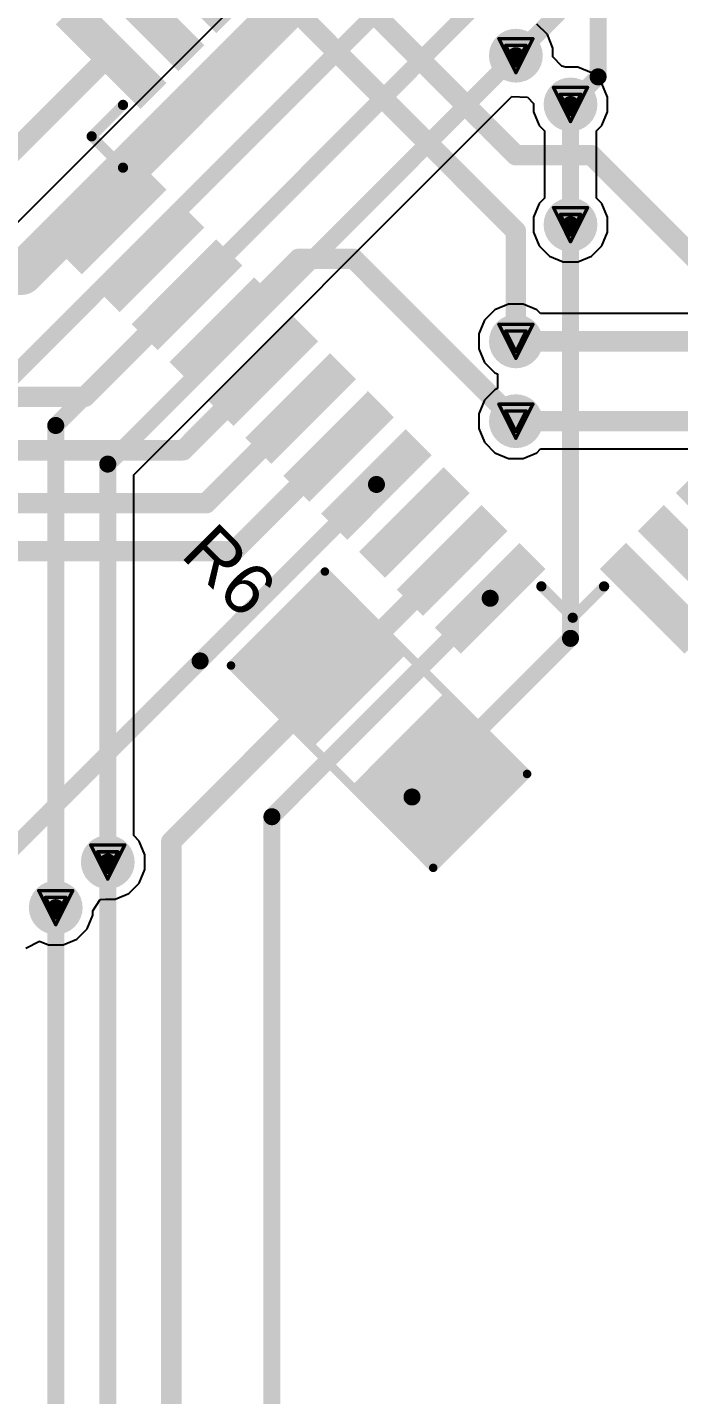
# Model space of a CAD drawing. Header units: inches. Extents: x 29 to 267, y 155 to 337.
# Drawn here: x 54.19 to 63.91, y 235.91 to 256.29 of the extents above; entities that cross this region are included whole.
import ezdxf

# ---------------------------------------------------------------- set-up
doc = ezdxf.new("R2010")
doc.units = ezdxf.units.IN
for name, color, linetype in [('Board Outline', 216, 'Continuous'), ('Bottom Layer', 5, 'Continuous'), ('Bottom Solder', 6, 'Continuous'), ('Drill Drawing', 1, 'Continuous'), ('Top Layer', 1, 'Continuous'), ('Top Overlay', 2, 'Continuous'), ('Top Paste', 8, 'Continuous'), ('Top Solder', 216, 'Continuous'), ('Via Holes', 16, 'Continuous')]:
    doc.layers.add(name, color=color, linetype=linetype)
doc.styles.add('Arial', font='', dxfattribs={"height": 0.2})
doc.styles.get('Arial').set_extended_font_data('Arial')

# ---------------------------------------------------------------- blocks, each defined once
blk = doc.blocks.new('44_TQFP__10_10__10')
at = {"layer": 'Top Layer'}
for points in [[(-3.775989399999999, 6.5839975), (-3.775989399999999, 4.9000029), (-4.2239946, 4.9000029), (-4.2239946, 6.5839975)], [(-2.975991, 6.5839975), (-2.975991, 4.9000029), (-3.4239962, 4.9000029), (-3.4239962, 6.5839975)], [(-2.1759926, 6.5839975), (-2.1759926, 4.9000029), (-2.6239978, 4.9000029), (-2.6239978, 6.5839975)], [(-1.3759942, 6.5839975), (-1.3759942, 4.9000029), (-1.8239994, 4.9000029), (-1.8239994, 6.5839975)], [(-0.5759958, 6.5839975), (-0.5759958, 4.9000029), (-1.024001, 4.9000029), (-1.024001, 6.5839975)], [(0.2240026, 6.5839975), (0.2240026000000001, 4.9000029), (-0.2240026, 4.9000029), (-0.2240026000000001, 6.5839975)], [(1.024001, 6.5839975), (1.024001, 4.9000029), (0.5759958, 4.9000029), (0.5759958, 6.5839975)], [(1.8239994, 6.5839975), (1.8239994, 4.9000029), (1.3759942, 4.9000029), (1.3759942, 6.5839975)], [(2.6239978, 6.5839975), (2.6239978, 4.9000029), (2.1759926, 4.9000029), (2.1759926, 6.5839975)], [(3.4239962, 6.5839975), (3.4239962, 4.9000029), (2.975991, 4.9000029), (2.975991, 6.5839975)], [(4.2239946, 6.5839975), (4.2239946, 4.9000029), (3.775989399999999, 4.9000029), (3.775989399999999, 6.5839975)], [(-4.9000029, 4.2239946), (-4.9000029, 3.775989399999999), (-6.5839975, 3.775989399999999), (-6.5839975, 4.2239946)], [(6.5839975, 4.2239946), (6.5839975, 3.775989399999999), (4.9000029, 3.775989399999999), (4.9000029, 4.2239946)], [(-4.9000029, 3.4239962), (-4.9000029, 2.975991), (-6.5839975, 2.975991), (-6.5839975, 3.4239962)], [(6.5839975, 3.4239962), (6.5839975, 2.975991), (4.9000029, 2.975991), (4.9000029, 3.4239962)], [(-4.9000029, 2.6239978), (-4.9000029, 2.1759926), (-6.5839975, 2.1759926), (-6.5839975, 2.6239978)], [(6.5839975, 2.6239978), (6.5839975, 2.1759926), (4.9000029, 2.1759926), (4.9000029, 2.6239978)], [(-4.9000029, 1.8239994), (-4.9000029, 1.3759942), (-6.5839975, 1.3759942), (-6.5839975, 1.8239994)], [(6.5839975, 1.8239994), (6.5839975, 1.3759942), (4.9000029, 1.3759942), (4.9000029, 1.8239994)], [(-4.9000029, 1.024001), (-4.9000029, 0.5759958), (-6.5839975, 0.5759958), (-6.5839975, 1.024001)], [(6.5839975, 1.024001), (6.5839975, 0.5759958), (4.9000029, 0.5759958), (4.9000029, 1.024001)], [(-4.9000029, 0.2240026000000001), (-4.9000029, -0.2240026), (-6.5839975, -0.2240026000000001), (-6.5839975, 0.2240026)], [(6.5839975, 0.2240026000000001), (6.5839975, -0.2240026), (4.9000029, -0.2240026000000001), (4.9000029, 0.2240026)], [(-4.9000029, -0.5759958), (-4.9000029, -1.024001), (-6.5839975, -1.024001), (-6.5839975, -0.5759958)], [(6.5839975, -0.5759958), (6.5839975, -1.024001), (4.9000029, -1.024001), (4.9000029, -0.5759958)], [(-4.9000029, -1.3759942), (-4.9000029, -1.8239994), (-6.5839975, -1.8239994), (-6.5839975, -1.3759942)], [(6.5839975, -1.3759942), (6.5839975, -1.8239994), (4.9000029, -1.8239994), (4.9000029, -1.3759942)], [(-4.9000029, -2.1759926), (-4.9000029, -2.6239978), (-6.5839975, -2.6239978), (-6.5839975, -2.1759926)], [(6.5839975, -2.1759926), (6.5839975, -2.6239978), (4.9000029, -2.6239978), (4.9000029, -2.1759926)], [(-4.9000029, -2.975991), (-4.9000029, -3.4239962), (-6.5839975, -3.4239962), (-6.5839975, -2.975991)], [(6.5839975, -2.975991), (6.5839975, -3.4239962), (4.9000029, -3.4239962), (4.9000029, -2.975991)], [(-4.9000029, -3.775989399999999), (-4.9000029, -4.2239946), (-6.5839975, -4.2239946), (-6.5839975, -3.775989399999999)], [(6.5839975, -3.775989399999999), (6.5839975, -4.2239946), (4.9000029, -4.2239946), (4.9000029, -3.775989399999999)], [(-3.775989399999999, -4.9000029), (-3.775989399999999, -6.5839975), (-4.2239946, -6.5839975), (-4.2239946, -4.9000029)], [(-2.975991, -4.9000029), (-2.975991, -6.5839975), (-3.4239962, -6.5839975), (-3.4239962, -4.9000029)], [(-2.1759926, -4.9000029), (-2.1759926, -6.5839975), (-2.6239978, -6.5839975), (-2.6239978, -4.9000029)], [(-1.3759942, -4.9000029), (-1.3759942, -6.5839975), (-1.8239994, -6.5839975), (-1.8239994, -4.9000029)], [(-0.5759958, -4.9000029), (-0.5759958, -6.5839975), (-1.024001, -6.5839975), (-1.024001, -4.9000029)], [(0.2240026, -4.9000029), (0.2240026000000001, -6.5839975), (-0.2240026, -6.5839975), (-0.2240026000000001, -4.9000029)], [(1.024001, -4.9000029), (1.024001, -6.5839975), (0.5759958, -6.5839975), (0.5759958, -4.9000029)], [(1.8239994, -4.9000029), (1.8239994, -6.5839975), (1.3759942, -6.5839975), (1.3759942, -4.9000029)], [(2.6239978, -4.9000029), (2.6239978, -6.5839975), (2.1759926, -6.5839975), (2.1759926, -4.9000029)], [(3.4239962, -4.9000029), (3.4239962, -6.5839975), (2.975991, -6.5839975), (2.975991, -4.9000029)], [(4.2239946, -4.9000029), (4.2239946, -6.5839975), (3.775989399999999, -6.5839975), (3.775989399999999, -4.9000029)]]:
    blk.add_hatch(color=1, dxfattribs=at).paths.add_polyline_path(points)
at = {"layer": 'Top Paste'}
for points in [[(-3.775989399999999, 6.5839975), (-3.775989399999999, 4.9000029), (-4.2239946, 4.9000029), (-4.2239946, 6.5839975)], [(-2.975991, 6.5839975), (-2.975991, 4.9000029), (-3.4239962, 4.9000029), (-3.4239962, 6.5839975)], [(-2.1759926, 6.5839975), (-2.1759926, 4.9000029), (-2.6239978, 4.9000029), (-2.6239978, 6.5839975)], [(-1.3759942, 6.5839975), (-1.3759942, 4.9000029), (-1.8239994, 4.9000029), (-1.8239994, 6.5839975)], [(-0.5759958, 6.5839975), (-0.5759958, 4.9000029), (-1.024001, 4.9000029), (-1.024001, 6.5839975)], [(0.2240026, 6.5839975), (0.2240026000000001, 4.9000029), (-0.2240026, 4.9000029), (-0.2240026000000001, 6.5839975)], [(1.024001, 6.5839975), (1.024001, 4.9000029), (0.5759958, 4.9000029), (0.5759958, 6.5839975)], [(1.8239994, 6.5839975), (1.8239994, 4.9000029), (1.3759942, 4.9000029), (1.3759942, 6.5839975)], [(2.6239978, 6.5839975), (2.6239978, 4.9000029), (2.1759926, 4.9000029), (2.1759926, 6.5839975)], [(3.4239962, 6.5839975), (3.4239962, 4.9000029), (2.975991, 4.9000029), (2.975991, 6.5839975)], [(4.2239946, 6.5839975), (4.2239946, 4.9000029), (3.775989399999999, 4.9000029), (3.775989399999999, 6.5839975)], [(-4.9000029, 4.2239946), (-4.9000029, 3.775989399999999), (-6.5839975, 3.775989399999999), (-6.5839975, 4.2239946)], [(6.5839975, 4.2239946), (6.5839975, 3.775989399999999), (4.9000029, 3.775989399999999), (4.9000029, 4.2239946)], [(-4.9000029, 3.4239962), (-4.9000029, 2.975991), (-6.5839975, 2.975991), (-6.5839975, 3.4239962)], [(6.5839975, 3.4239962), (6.5839975, 2.975991), (4.9000029, 2.975991), (4.9000029, 3.4239962)], [(-4.9000029, 2.6239978), (-4.9000029, 2.1759926), (-6.5839975, 2.1759926), (-6.5839975, 2.6239978)], [(6.5839975, 2.6239978), (6.5839975, 2.1759926), (4.9000029, 2.1759926), (4.9000029, 2.6239978)], [(-4.9000029, 1.8239994), (-4.9000029, 1.3759942), (-6.5839975, 1.3759942), (-6.5839975, 1.8239994)], [(6.5839975, 1.8239994), (6.5839975, 1.3759942), (4.9000029, 1.3759942), (4.9000029, 1.8239994)], [(-4.9000029, 1.024001), (-4.9000029, 0.5759958), (-6.5839975, 0.5759958), (-6.5839975, 1.024001)], [(6.5839975, 1.024001), (6.5839975, 0.5759958), (4.9000029, 0.5759958), (4.9000029, 1.024001)], [(-4.9000029, 0.2240026000000001), (-4.9000029, -0.2240026), (-6.5839975, -0.2240026000000001), (-6.5839975, 0.2240026)], [(6.5839975, 0.2240026000000001), (6.5839975, -0.2240026), (4.9000029, -0.2240026000000001), (4.9000029, 0.2240026)], [(-4.9000029, -0.5759958), (-4.9000029, -1.024001), (-6.5839975, -1.024001), (-6.5839975, -0.5759958)], [(6.5839975, -0.5759958), (6.5839975, -1.024001), (4.9000029, -1.024001), (4.9000029, -0.5759958)], [(-4.9000029, -1.3759942), (-4.9000029, -1.8239994), (-6.5839975, -1.8239994), (-6.5839975, -1.3759942)], [(6.5839975, -1.3759942), (6.5839975, -1.8239994), (4.9000029, -1.8239994), (4.9000029, -1.3759942)], [(-4.9000029, -2.1759926), (-4.9000029, -2.6239978), (-6.5839975, -2.6239978), (-6.5839975, -2.1759926)], [(6.5839975, -2.1759926), (6.5839975, -2.6239978), (4.9000029, -2.6239978), (4.9000029, -2.1759926)], [(-4.9000029, -2.975991), (-4.9000029, -3.4239962), (-6.5839975, -3.4239962), (-6.5839975, -2.975991)], [(6.5839975, -2.975991), (6.5839975, -3.4239962), (4.9000029, -3.4239962), (4.9000029, -2.975991)], [(-4.9000029, -3.775989399999999), (-4.9000029, -4.2239946), (-6.5839975, -4.2239946), (-6.5839975, -3.775989399999999)], [(6.5839975, -3.775989399999999), (6.5839975, -4.2239946), (4.9000029, -4.2239946), (4.9000029, -3.775989399999999)], [(-3.775989399999999, -4.9000029), (-3.775989399999999, -6.5839975), (-4.2239946, -6.5839975), (-4.2239946, -4.9000029)], [(-2.975991, -4.9000029), (-2.975991, -6.5839975), (-3.4239962, -6.5839975), (-3.4239962, -4.9000029)], [(-2.1759926, -4.9000029), (-2.1759926, -6.5839975), (-2.6239978, -6.5839975), (-2.6239978, -4.9000029)], [(-1.3759942, -4.9000029), (-1.3759942, -6.5839975), (-1.8239994, -6.5839975), (-1.8239994, -4.9000029)], [(-0.5759958, -4.9000029), (-0.5759958, -6.5839975), (-1.024001, -6.5839975), (-1.024001, -4.9000029)], [(0.2240026, -4.9000029), (0.2240026000000001, -6.5839975), (-0.2240026, -6.5839975), (-0.2240026000000001, -4.9000029)], [(1.024001, -4.9000029), (1.024001, -6.5839975), (0.5759958, -6.5839975), (0.5759958, -4.9000029)], [(1.8239994, -4.9000029), (1.8239994, -6.5839975), (1.3759942, -6.5839975), (1.3759942, -4.9000029)], [(2.6239978, -4.9000029), (2.6239978, -6.5839975), (2.1759926, -6.5839975), (2.1759926, -4.9000029)], [(3.4239962, -4.9000029), (3.4239962, -6.5839975), (2.975991, -6.5839975), (2.975991, -4.9000029)], [(4.2239946, -4.9000029), (4.2239946, -6.5839975), (3.775989399999999, -6.5839975), (3.775989399999999, -4.9000029)]]:
    blk.add_hatch(color=8, dxfattribs=at).paths.add_polyline_path(points)
at = {"layer": 'Top Solder'}
for points in [[(-3.7251894, 6.6347975), (-3.7251894, 4.8492029), (-4.2747946, 4.8492029), (-4.2747946, 6.6347975)], [(-2.925191, 6.6347975), (-2.925191, 4.8492029), (-3.4747962, 4.8492029), (-3.4747962, 6.6347975)], [(-2.1251926, 6.6347975), (-2.1251926, 4.8492029), (-2.6747978, 4.8492029), (-2.6747978, 6.6347975)], [(-1.3251942, 6.6347975), (-1.3251942, 4.8492029), (-1.8747994, 4.8492029), (-1.8747994, 6.6347975)], [(-0.5251958, 6.6347975), (-0.5251958, 4.8492029), (-1.074801, 4.8492029), (-1.074801, 6.6347975)], [(0.2748026, 6.6347975), (0.2748026000000001, 4.8492029), (-0.2748026, 4.8492029), (-0.2748026000000001, 6.6347975)], [(1.074801, 6.6347975), (1.074801, 4.8492029), (0.5251958, 4.8492029), (0.5251958, 6.6347975)], [(1.8747994, 6.6347975), (1.8747994, 4.8492029), (1.3251942, 4.8492029), (1.3251942, 6.6347975)], [(2.6747978, 6.6347975), (2.6747978, 4.8492029), (2.1251926, 4.8492029), (2.1251926, 6.6347975)], [(3.4747962, 6.6347975), (3.4747962, 4.8492029), (2.925191, 4.8492029), (2.925191, 6.6347975)], [(4.2747946, 6.6347975), (4.2747946, 4.8492029), (3.7251894, 4.8492029), (3.7251894, 6.6347975)], [(-4.8492029, 4.2747946), (-4.8492029, 3.7251894), (-6.6347975, 3.7251894), (-6.6347975, 4.2747946)], [(6.6347975, 4.2747946), (6.6347975, 3.7251894), (4.8492029, 3.7251894), (4.8492029, 4.2747946)], [(-4.8492029, 3.4747962), (-4.8492029, 2.925191), (-6.6347975, 2.925191), (-6.6347975, 3.4747962)], [(6.6347975, 3.4747962), (6.6347975, 2.925191), (4.8492029, 2.925191), (4.8492029, 3.4747962)], [(-4.8492029, 2.6747978), (-4.8492029, 2.1251926), (-6.6347975, 2.1251926), (-6.6347975, 2.6747978)], [(6.6347975, 2.6747978), (6.6347975, 2.1251926), (4.8492029, 2.1251926), (4.8492029, 2.6747978)], [(-4.8492029, 1.8747994), (-4.8492029, 1.3251942), (-6.6347975, 1.3251942), (-6.6347975, 1.8747994)], [(6.6347975, 1.8747994), (6.6347975, 1.3251942), (4.8492029, 1.3251942), (4.8492029, 1.8747994)], [(-4.8492029, 1.074801), (-4.8492029, 0.5251958), (-6.6347975, 0.5251958), (-6.6347975, 1.074801)], [(6.6347975, 1.074801), (6.6347975, 0.5251958), (4.8492029, 0.5251958), (4.8492029, 1.074801)], [(-4.8492029, 0.2748026000000001), (-4.8492029, -0.2748026), (-6.6347975, -0.2748026000000001), (-6.6347975, 0.2748026)], [(6.6347975, 0.2748026000000001), (6.6347975, -0.2748026), (4.8492029, -0.2748026000000001), (4.8492029, 0.2748026)], [(-4.8492029, -0.5251958), (-4.8492029, -1.074801), (-6.6347975, -1.074801), (-6.6347975, -0.5251958)], [(6.6347975, -0.5251958), (6.6347975, -1.074801), (4.8492029, -1.074801), (4.8492029, -0.5251958)], [(-4.8492029, -1.3251942), (-4.8492029, -1.8747994), (-6.6347975, -1.8747994), (-6.6347975, -1.3251942)], [(6.6347975, -1.3251942), (6.6347975, -1.8747994), (4.8492029, -1.8747994), (4.8492029, -1.3251942)], [(-4.8492029, -2.1251926), (-4.8492029, -2.6747978), (-6.6347975, -2.6747978), (-6.6347975, -2.1251926)], [(6.6347975, -2.1251926), (6.6347975, -2.6747978), (4.8492029, -2.6747978), (4.8492029, -2.1251926)], [(-4.8492029, -2.925191), (-4.8492029, -3.4747962), (-6.6347975, -3.4747962), (-6.6347975, -2.925191)], [(6.6347975, -2.925191), (6.6347975, -3.4747962), (4.8492029, -3.4747962), (4.8492029, -2.925191)], [(-4.8492029, -3.7251894), (-4.8492029, -4.2747946), (-6.6347975, -4.2747946), (-6.6347975, -3.7251894)], [(6.6347975, -3.7251894), (6.6347975, -4.2747946), (4.8492029, -4.2747946), (4.8492029, -3.7251894)], [(-3.7251894, -4.8492029), (-3.7251894, -6.6347975), (-4.2747946, -6.6347975), (-4.2747946, -4.8492029)], [(-2.925191, -4.8492029), (-2.925191, -6.6347975), (-3.4747962, -6.6347975), (-3.4747962, -4.8492029)], [(-2.1251926, -4.8492029), (-2.1251926, -6.6347975), (-2.6747978, -6.6347975), (-2.6747978, -4.8492029)], [(-1.3251942, -4.8492029), (-1.3251942, -6.6347975), (-1.8747994, -6.6347975), (-1.8747994, -4.8492029)], [(-0.5251958, -4.8492029), (-0.5251958, -6.6347975), (-1.074801, -6.6347975), (-1.074801, -4.8492029)], [(0.2748026, -4.8492029), (0.2748026000000001, -6.6347975), (-0.2748026, -6.6347975), (-0.2748026000000001, -4.8492029)], [(1.074801, -4.8492029), (1.074801, -6.6347975), (0.5251958, -6.6347975), (0.5251958, -4.8492029)], [(1.8747994, -4.8492029), (1.8747994, -6.6347975), (1.3251942, -6.6347975), (1.3251942, -4.8492029)], [(2.6747978, -4.8492029), (2.6747978, -6.6347975), (2.1251926, -6.6347975), (2.1251926, -4.8492029)], [(3.4747962, -4.8492029), (3.4747962, -6.6347975), (2.925191, -6.6347975), (2.925191, -4.8492029)], [(4.2747946, -4.8492029), (4.2747946, -6.6347975), (3.7251894, -6.6347975), (3.7251894, -4.8492029)]]:
    blk.add_hatch(color=216, dxfattribs=at).paths.add_polyline_path(points)
at = {"layer": 'Top Overlay'}
for points, const_width in [([(-5.07619, 5.07619), (-4.4144946, 5.07618746)], 0.1524), ([(-5.07618746, 4.4144946), (-5.07619, 5.07619)], 0.1524), ([(4.4144946, 5.07618746), (5.07619, 5.07619)], 0.1524), ([(5.07618746, 4.4144946), (5.07619, 5.07619)], 0.1524), ([(-6.88499766, 3.872992), (-6.885000199999999, 4.126992)], 0.1999996), ([(-6.7580002, 3.999992), (-6.885000199999999, 4.126992)], 0.1999996), ([(-6.88499766, 3.872992), (-6.7580002, 3.999992)], 0.1999996), ([(-5.07619, -5.07619), (-5.07618746, -4.4144946)], 0.1524), ([(5.07619, -5.07619), (5.07618746, -4.4144946)], 0.1524), ([(-5.07619, -5.07619), (-4.4144946, -5.07618746)], 0.1524), ([(4.4144946, -5.07618746), (5.07619, -5.07619)], 0.1524)]:
    blk.add_lwpolyline(points, dxfattribs=dict(at, const_width=const_width))
for points, const_width in [([(-5.11429, 5.07619, 1), (-5.03809, 5.07619, 1)], 0.0762), ([(-5.11429, 5.07619, 1), (-5.03809, 5.07619, 1)], 0.0762), ([(-4.4525946, 5.07618746, 1), (-4.3763946, 5.07618746, 1)], 0.0762), ([(4.3763946, 5.07618746, 1), (4.4525946, 5.07618746, 1)], 0.0762), ([(5.03809, 5.07619, 1), (5.11429, 5.07619, 1)], 0.0762), ([(5.03809, 5.07619, 1), (5.11429, 5.07619, 1)], 0.0762), ([(-5.11428746, 4.4144946, 1), (-5.03808746, 4.4144946, 1)], 0.0762), ([(5.03808746, 4.4144946, 1), (5.11428746, 4.4144946, 1)], 0.0762), ([(-6.935000099999999, 4.126992, 1), (-6.8350003, 4.126992, 1)], 0.0999998), ([(-6.935000099999999, 4.126992, 1), (-6.8350003, 4.126992, 1)], 0.0999998), ([(-6.808000099999999, 3.999992, 1), (-6.7080003, 3.999992, 1)], 0.0999998), ([(-6.808000099999999, 3.999992, 1), (-6.7080003, 3.999992, 1)], 0.0999998), ([(-6.934997559999999, 3.872992, 1), (-6.83499776, 3.872992, 1)], 0.0999998), ([(-6.934997559999999, 3.872992, 1), (-6.83499776, 3.872992, 1)], 0.0999998), ([(-5.11428746, -4.4144946, 1), (-5.03808746, -4.4144946, 1)], 0.0762), ([(5.03808746, -4.4144946, 1), (5.11428746, -4.4144946, 1)], 0.0762), ([(-5.11429, -5.07619, 1), (-5.03809, -5.07619, 1)], 0.0762), ([(-5.11429, -5.07619, 1), (-5.03809, -5.07619, 1)], 0.0762), ([(-4.4525946, -5.07618746, 1), (-4.3763946, -5.07618746, 1)], 0.0762), ([(4.3763946, -5.07618746, 1), (4.4525946, -5.07618746, 1)], 0.0762), ([(5.03809, -5.07619, 1), (5.11429, -5.07619, 1)], 0.0762), ([(5.03809, -5.07619, 1), (5.11429, -5.07619, 1)], 0.0762)]:
    blk.add_lwpolyline(points, format="xyb", close=True, dxfattribs=dict(at, const_width=const_width))
blk = doc.blocks.new('R___1206_48')
at = {"layer": 'Top Layer'}
for points in [[(-2.03199746, 0.889), (-0.50799746, 0.889), (-0.50799746, -0.889), (-2.03199746, -0.889)], [(0.50799746, 0.889), (2.03199746, 0.889), (2.03199746, -0.889), (0.50799746, -0.889)]]:
    blk.add_hatch(color=1, dxfattribs=at).paths.add_polyline_path(points)
at = {"layer": 'Top Paste'}
for points in [[(-2.03199746, 0.889), (-0.50799746, 0.889), (-0.50799746, -0.889), (-2.03199746, -0.889)], [(0.50799746, 0.889), (2.03199746, 0.889), (2.03199746, -0.889), (0.50799746, -0.889)]]:
    blk.add_hatch(color=8, dxfattribs=at).paths.add_polyline_path(points)
at = {"layer": 'Top Solder'}
for points in [[(-2.13359746, 0.9905999999999999), (-0.40639746, 0.9905999999999999), (-0.40639746, -0.9905999999999999), (-2.13359746, -0.9905999999999999)], [(0.40639746, 0.9905999999999999), (2.13359746, 0.9905999999999999), (2.13359746, -0.9905999999999999), (0.40639746, -0.9905999999999999)]]:
    blk.add_hatch(color=216, dxfattribs=at).paths.add_polyline_path(points)
at = {"layer": 'Top Overlay', "const_width": 0.127}
for points in [[(-2.1336, 0.9905999999999999), (-2.1336, -0.9905999999999999)], [(2.1336, 0.9905999999999999), (-2.1336, 0.9905999999999999)], [(2.1336, 0.9905999999999999), (2.1336, -0.9905999999999999)], [(2.1336, -0.9905999999999999), (-2.1336, -0.9905999999999999)]]:
    blk.add_lwpolyline(points, dxfattribs=at)
at = {"layer": 'Top Overlay', "const_width": 0.0635}
for points in [[(-2.16535, 0.9905999999999999, 1), (-2.10185, 0.9905999999999999, 1)], [(-2.16535, 0.9905999999999999, 1), (-2.10185, 0.9905999999999999, 1)], [(2.10185, 0.9905999999999999, 1), (2.16535, 0.9905999999999999, 1)], [(2.10185, 0.9905999999999999, 1), (2.16535, 0.9905999999999999, 1)], [(-2.16535, -0.9905999999999999, 1), (-2.10185, -0.9905999999999999, 1)], [(-2.16535, -0.9905999999999999, 1), (-2.10185, -0.9905999999999999, 1)], [(2.10185, -0.9905999999999999, 1), (2.16535, -0.9905999999999999, 1)], [(2.10185, -0.9905999999999999, 1), (2.16535, -0.9905999999999999, 1)]]:
    blk.add_lwpolyline(points, format="xyb", close=True, dxfattribs=at)

msp = doc.modelspace()

# ---------------------------------------------------------------- hatches: boundary and pattern name
at = {"layer": 'Bottom Layer'}
h = msp.add_hatch(color=5, dxfattribs=at)
edge = h.paths.add_edge_path()
edge.add_arc((61.47622451999999, 255.8704941), 0.2999994, 0, 360)
h = msp.add_hatch(color=5, dxfattribs=at)
edge = h.paths.add_edge_path()
edge.add_arc((62.29153403999999, 255.143), 0.2999994, 0, 360)
h = msp.add_hatch(color=5, dxfattribs=at)
edge = h.paths.add_edge_path()
edge.add_arc((62.29153403999999, 253.35033404), 0.2999994, 0, 360)
h = msp.add_hatch(color=5, dxfattribs=at)
edge = h.paths.add_edge_path()
edge.add_arc((61.47622451999999, 251.61087346), 0.2999994, 0, 360)
h = msp.add_hatch(color=5, dxfattribs=at)
edge = h.paths.add_edge_path()
edge.add_arc((61.47622451999999, 250.42010876), 0.2999994, 0, 360)
h = msp.add_hatch(color=5, dxfattribs=at)
edge = h.paths.add_edge_path()
edge.add_arc((55.38622399999999, 243.846604), 0.2999994, 0, 360)
h = msp.add_hatch(color=5, dxfattribs=at)
edge = h.paths.add_edge_path()
edge.add_arc((54.60999999999999, 243.1669), 0.2999994, 0, 360)
at = {"layer": 'Bottom Solder'}
h = msp.add_hatch(color=6, dxfattribs=at)
edge = h.paths.add_edge_path()
edge.add_arc((61.47622451999999, 255.8704941), 0.4015993999999999, 0, 360)
h = msp.add_hatch(color=6, dxfattribs=at)
edge = h.paths.add_edge_path()
edge.add_arc((62.29153403999999, 255.143), 0.4015993999999999, 0, 360)
h = msp.add_hatch(color=6, dxfattribs=at)
edge = h.paths.add_edge_path()
edge.add_arc((62.29153403999999, 253.35033404), 0.4015993999999999, 0, 360)
h = msp.add_hatch(color=6, dxfattribs=at)
edge = h.paths.add_edge_path()
edge.add_arc((61.47622451999999, 251.61087346), 0.4015993999999999, 0, 360)
h = msp.add_hatch(color=6, dxfattribs=at)
edge = h.paths.add_edge_path()
edge.add_arc((61.47622451999999, 250.42010876), 0.4015993999999999, 0, 360)
h = msp.add_hatch(color=6, dxfattribs=at)
edge = h.paths.add_edge_path()
edge.add_arc((55.38622399999999, 243.846604), 0.4015993999999999, 0, 360)
h = msp.add_hatch(color=6, dxfattribs=at)
edge = h.paths.add_edge_path()
edge.add_arc((54.60999999999999, 243.1669), 0.4015993999999999, 0, 360)
at = {"layer": 'Top Layer'}
h = msp.add_hatch(color=1, dxfattribs=at)
edge = h.paths.add_edge_path()
edge.add_arc((61.47622451999999, 255.8704941), 0.2999994, 0, 360)
h = msp.add_hatch(color=1, dxfattribs=at)
edge = h.paths.add_edge_path()
edge.add_arc((62.29153403999999, 255.143), 0.2999994, 0, 360)
h = msp.add_hatch(color=1, dxfattribs=at)
edge = h.paths.add_edge_path()
edge.add_arc((62.29153403999999, 253.35033404), 0.2999994, 0, 360)
h = msp.add_hatch(color=1, dxfattribs=at)
edge = h.paths.add_edge_path()
edge.add_arc((61.47622451999999, 251.61087346), 0.2999994, 0, 360)
h = msp.add_hatch(color=1, dxfattribs=at)
edge = h.paths.add_edge_path()
edge.add_arc((61.47622451999999, 250.42010876), 0.2999994, 0, 360)
h = msp.add_hatch(color=1, dxfattribs=at)
edge = h.paths.add_edge_path()
edge.add_arc((55.38622399999999, 243.846604), 0.2999994, 0, 360)
h = msp.add_hatch(color=1, dxfattribs=at)
edge = h.paths.add_edge_path()
edge.add_arc((54.60999999999999, 243.1669), 0.2999994, 0, 360)
at = {"layer": 'Top Solder'}
h = msp.add_hatch(color=216, dxfattribs=at)
edge = h.paths.add_edge_path()
edge.add_arc((61.47622451999999, 255.8704941), 0.4015993999999999, 0, 360)
h = msp.add_hatch(color=216, dxfattribs=at)
edge = h.paths.add_edge_path()
edge.add_arc((62.29153403999999, 255.143), 0.4015993999999999, 0, 360)
h = msp.add_hatch(color=216, dxfattribs=at)
edge = h.paths.add_edge_path()
edge.add_arc((62.29153403999999, 253.35033404), 0.4015993999999999, 0, 360)
h = msp.add_hatch(color=216, dxfattribs=at)
edge = h.paths.add_edge_path()
edge.add_arc((61.47622451999999, 251.61087346), 0.4015993999999999, 0, 360)
h = msp.add_hatch(color=216, dxfattribs=at)
edge = h.paths.add_edge_path()
edge.add_arc((61.47622451999999, 250.42010876), 0.4015993999999999, 0, 360)
h = msp.add_hatch(color=216, dxfattribs=at)
edge = h.paths.add_edge_path()
edge.add_arc((55.38622399999999, 243.846604), 0.4015993999999999, 0, 360)
h = msp.add_hatch(color=216, dxfattribs=at)
edge = h.paths.add_edge_path()
edge.add_arc((54.60999999999999, 243.1669), 0.4015993999999999, 0, 360)
at = {"layer": 'Via Holes'}
h = msp.add_hatch(color=7, dxfattribs=at)
edge = h.paths.add_edge_path()
edge.add_arc((61.47622451999999, 255.8704941), 0.1499997, 0, 360)
h = msp.add_hatch(color=7, dxfattribs=at)
edge = h.paths.add_edge_path()
edge.add_arc((62.29153403999999, 255.143), 0.1499997, 0, 360)
h = msp.add_hatch(color=7, dxfattribs=at)
edge = h.paths.add_edge_path()
edge.add_arc((62.29153403999999, 253.35033404), 0.1499997, 0, 360)
h = msp.add_hatch(color=7, dxfattribs=at)
edge = h.paths.add_edge_path()
edge.add_arc((61.47622451999999, 251.61087346), 0.1499997, 0, 360)
h = msp.add_hatch(color=7, dxfattribs=at)
edge = h.paths.add_edge_path()
edge.add_arc((61.47622451999999, 250.42010876), 0.1499997, 0, 360)
h = msp.add_hatch(color=7, dxfattribs=at)
edge = h.paths.add_edge_path()
edge.add_arc((55.38622399999999, 243.846604), 0.1499997, 0, 360)
h = msp.add_hatch(color=7, dxfattribs=at)
edge = h.paths.add_edge_path()
edge.add_arc((54.60999999999999, 243.1669), 0.1499997, 0, 360)

# ---------------------------------------------------------------- linework, layer by layer
at = {"layer": 'Board Outline', "const_width": 0.254}
msp.add_lwpolyline([(55.14453537999999, 191.49055174, -2.4521854228508), (125.14466462, 191.49055174)], format="xyb", dxfattribs=at)
at = {"layer": 'Bottom Layer'}
for p, q in [((58.25980474, 257.60198416), (53.86158138, 253.2037608)), ((61.94588322, 256.18430856), (61.79003897999999, 256.3401528)), ((62.03022391999999, 255.980692), (61.94588322, 256.18430856)), ((62.03022391999999, 255.85434986), (62.03022391999999, 255.980692)), ((62.16380252, 255.71525946), (62.03022391999999, 255.85434986)), ((62.21795785999999, 255.6969994), (62.16380252, 255.71525946)), ((62.40173194, 255.6969994), (62.21795785999999, 255.6969994)), ((62.60534849999999, 255.6126587), (62.40173194, 255.6969994)), ((62.76119274, 255.45681446), (62.60534849999999, 255.6126587)), ((62.84553343999999, 255.2531979), (62.76119274, 255.45681446)), ((55.77468905999999, 249.61958712), (61.41671231999999, 255.26161038)), ((61.41671231999999, 255.26161038), (61.64816728, 255.25219968)), ((62.84553343999999, 255.0328021), (62.84553343999999, 255.2531979)), ((61.64816728, 255.25219968), (61.73753464, 255.15914424)), ((61.73753464, 255.15914424), (61.73753464, 255.0328021)), ((61.73753464, 255.0328021), (61.82187533999999, 254.82918554)), ((62.76119274, 254.82918554), (62.84553343999999, 255.0328021)), ((61.82187533999999, 254.82918554), (61.90306898, 254.7479919)), ((61.90306898, 254.7479919), (61.90306898, 253.74534214)), ((62.6799991, 254.7479919), (62.76119274, 254.82918554)), ((62.6799991, 253.74534214), (62.6799991, 254.7479919)), ((61.82187533999999, 253.6641485), (61.73753464, 253.46053194)), ((61.90306898, 253.74534214), (61.82187533999999, 253.6641485)), ((62.76119274, 253.6641485), (62.6799991, 253.74534214)), ((62.84553343999999, 253.46053194), (62.76119274, 253.6641485)), ((61.73753464, 253.46053194), (61.73753464, 253.24013614)), ((62.84553343999999, 253.24013614), (62.84553343999999, 253.46053194)), ((61.73753464, 253.24013614), (61.82187533999999, 253.03651958)), ((62.76119274, 253.03651958), (62.84553343999999, 253.24013614)), ((61.82187533999999, 253.03651958), (61.97771958, 252.88067534)), ((62.60534849999999, 252.88067534), (62.76119274, 253.03651958)), ((61.97771958, 252.88067534), (62.18133614, 252.79633464)), ((62.40173194, 252.79633464), (62.60534849999999, 252.88067534)), ((62.18133614, 252.79633464), (62.40173194, 252.79633464)), ((61.16241006, 252.08053216), (61.00656581999999, 251.92468792)), ((61.36602662, 252.16487286), (61.16241006, 252.08053216)), ((61.58642242, 252.16487286), (61.36602662, 252.16487286)), ((61.79003897999999, 252.08053216), (61.58642242, 252.16487286)), ((61.84533477999999, 252.02523636), (61.79003897999999, 252.08053216)), ((67.76143674, 252.02523636), (61.84533477999999, 252.02523636)), ((61.00656581999999, 251.92468792), (60.92222511999999, 251.72107136)), ((60.92222511999999, 251.72107136), (60.92222511999999, 251.50067556)), ((60.92222511999999, 251.50067556), (61.00656581999999, 251.297059)), ((61.00656581999999, 251.297059), (61.16241006, 251.14121476)), ((61.16241006, 251.14121476), (61.20043894, 251.12546168)), ((61.20043894, 251.12546168), (61.20043894, 250.90552054)), ((61.16241006, 250.88976746), (61.00656581999999, 250.73392322)), ((61.20043894, 250.90552054), (61.16241006, 250.88976746)), ((61.00656581999999, 250.73392322), (60.92222511999999, 250.53030666)), ((60.92222511999999, 250.53030666), (60.92222511999999, 250.30991086)), ((60.92222511999999, 250.30991086), (61.00656581999999, 250.1062943)), ((61.00656581999999, 250.1062943), (61.16241006, 249.95045006)), ((61.79003897999999, 249.95045006), (61.84533477999999, 250.00574586)), ((61.84533477999999, 250.00574586), (67.46067026, 250.00574586)), ((61.16241006, 249.95045006), (61.36602662, 249.86610936)), ((61.36602662, 249.86610936), (61.58642242, 249.86610936)), ((61.58642242, 249.86610936), (61.79003897999999, 249.95045006)), ((55.77468905999999, 244.2416121), (55.77468905999999, 249.61958712)), ((55.8558827, 244.16041846), (55.77468905999999, 244.2416121)), ((55.94022339999999, 243.9568019), (55.8558827, 244.16041846)), ((55.94022339999999, 243.7364061), (55.94022339999999, 243.9568019)), ((55.8558827, 243.53278954), (55.94022339999999, 243.7364061)), ((55.70003845999999, 243.3769453), (55.8558827, 243.53278954)), ((55.16399939999999, 243.11906418), (55.27176398, 243.28599806)), ((55.27176398, 243.28599806), (55.35173334, 243.2926046)), ((55.35173334, 243.2926046), (55.4964219, 243.2926046)), ((55.4964219, 243.2926046), (55.70003845999999, 243.3769453)), ((55.0796587, 242.85308554), (55.16399939999999, 243.0567021)), ((55.16399939999999, 243.0567021), (55.16399939999999, 243.11906418)), ((54.92381446, 242.6972413), (55.0796587, 242.85308554)), ((54.16354165999999, 242.56438914), (54.3667442, 242.66801606)), ((54.3667442, 242.66801606), (54.4998021, 242.6129006)), ((54.4998021, 242.6129006), (54.7201979, 242.6129006)), ((54.7201979, 242.6129006), (54.92381446, 242.6972413))]:
    msp.add_line(p, q, dxfattribs=at)
for points, const_width in [([(53.77507659999999, 250.8917766), (60.69329999999999, 257.81)], 0.254), ([(54.10294234, 252.62106448), (58.67183338, 257.18995552)], 0.635), ([(54.60999999999999, 250.35619728), (61.40356528, 257.14976256)], 0.254), ([(55.38622399999999, 249.78049358), (61.47622451999999, 255.8704941)], 0.254), ([(62.29153403999999, 253.35033404), (62.29153403999999, 255.143)], 0.254), ([(52.595145, 252.62106448), (54.10294234, 252.62106448)], 0.635), ([(61.47622451999999, 251.61087346), (67.76143674, 251.61087346)], 0.3048), ([(61.47622451999999, 250.42010876), (67.63230568, 250.42010876)], 0.3048), ([(54.60999999999999, 243.1669), (54.60999999999999, 250.35619728)], 0.254), ([(55.38622399999999, 243.846604), (55.38622399999999, 249.78049358)], 0.254)]:
    msp.add_lwpolyline(points, dxfattribs=dict(at, const_width=const_width))
for points, const_width in [([(61.41272451999999, 255.8704941, 1), (61.53972452, 255.8704941, 1)], 0.127), ([(62.22803403999999, 255.143, 1), (62.35503404, 255.143, 1)], 0.127), ([(62.22803403999999, 253.35033404, 1), (62.35503404, 253.35033404, 1)], 0.127), ([(53.94419233999999, 252.62106448, 1), (54.26169234, 252.62106448, 1)], 0.3175), ([(53.94419233999999, 252.62106448, 1), (54.26169234, 252.62106448, 1)], 0.3175), ([(61.40002452, 251.61087346, 1), (61.55242452, 251.61087346, 1)], 0.1524), ([(61.40002452, 250.42010876, 1), (61.55242452, 250.42010876, 1)], 0.1524), ([(54.54649999999999, 250.35619728, 1), (54.67349999999999, 250.35619728, 1)], 0.127), ([(54.54649999999999, 250.35619728, 1), (54.67349999999999, 250.35619728, 1)], 0.127), ([(55.32272399999999, 249.78049358, 1), (55.44972399999999, 249.78049358, 1)], 0.127), ([(55.32272399999999, 249.78049358, 1), (55.44972399999999, 249.78049358, 1)], 0.127), ([(55.32272399999999, 243.846604, 1), (55.44972399999999, 243.846604, 1)], 0.127), ([(54.54649999999999, 243.1669, 1), (54.67349999999999, 243.1669, 1)], 0.127)]:
    msp.add_lwpolyline(points, format="xyb", close=True, dxfattribs=dict(at, const_width=const_width))
at = {"layer": 'Drill Drawing', "const_width": 0.0508}
for points in [[(61.22222452, 256.1244941), (61.73022452, 256.1244941)], [(61.22222452, 256.1244941), (61.47622451999999, 255.6164941)], [(61.47622451999999, 255.6164941), (61.73022452, 256.1244941)], [(61.32382452, 256.0228941), (61.62862452, 256.0228941)], [(61.32382452, 256.0228941), (61.47622451999999, 255.7180941)], [(61.47622451999999, 255.7180941), (61.62862452, 256.0228941)], [(62.03753404, 255.397), (62.54553404, 255.397)], [(62.03753404, 255.397), (62.29153403999999, 254.889)], [(62.13913403999999, 255.2954), (62.44393403999999, 255.2954)], [(62.13913403999999, 255.2954), (62.29153403999999, 254.9906)], [(62.29153403999999, 254.889), (62.54553404, 255.397)], [(62.29153403999999, 254.9906), (62.44393403999999, 255.2954)], [(62.03753404, 253.60433404), (62.54553404, 253.60433404)], [(62.03753404, 253.60433404), (62.29153403999999, 253.09633404)], [(62.29153403999999, 253.09633404), (62.54553404, 253.60433404)], [(62.13913403999999, 253.50273404), (62.44393403999999, 253.50273404)], [(62.13913403999999, 253.50273404), (62.29153403999999, 253.19793404)], [(62.29153403999999, 253.19793404), (62.44393403999999, 253.50273404)], [(61.22222452, 251.86487346), (61.73022452, 251.86487346)], [(61.22222452, 251.86487346), (61.47622451999999, 251.35687346)], [(61.32382452, 251.76327346), (61.62862452, 251.76327346)], [(61.32382452, 251.76327346), (61.47622451999999, 251.45847346)], [(61.47622451999999, 251.35687346), (61.73022452, 251.86487346)], [(61.47622451999999, 251.45847346), (61.62862452, 251.76327346)], [(61.22222452, 250.67410876), (61.73022452, 250.67410876)], [(61.22222452, 250.67410876), (61.47622451999999, 250.16610876)], [(61.32382452, 250.57250876), (61.62862452, 250.57250876)], [(61.32382452, 250.57250876), (61.47622451999999, 250.26770876)], [(61.47622451999999, 250.16610876), (61.73022452, 250.67410876)], [(61.47622451999999, 250.26770876), (61.62862452, 250.57250876)], [(55.132224, 244.100604), (55.640224, 244.100604)], [(55.132224, 244.100604), (55.38622399999999, 243.592604)], [(55.38622399999999, 243.592604), (55.640224, 244.100604)], [(55.233824, 243.999004), (55.538624, 243.999004)], [(55.233824, 243.999004), (55.38622399999999, 243.694204)], [(55.38622399999999, 243.694204), (55.538624, 243.999004)], [(54.356, 243.4209), (54.864, 243.4209)], [(54.356, 243.4209), (54.60999999999999, 242.9129)], [(54.60999999999999, 242.9129), (54.864, 243.4209)], [(54.4576, 243.3193), (54.7624, 243.3193)], [(54.4576, 243.3193), (54.60999999999999, 243.0145)], [(54.60999999999999, 243.0145), (54.7624, 243.3193)]]:
    msp.add_lwpolyline(points, dxfattribs=at)
at = {"layer": 'Drill Drawing', "const_width": 0.0254}
for points in [[(61.20952452, 256.1244941, 1), (61.23492452, 256.1244941, 1)], [(61.20952452, 256.1244941, 1), (61.23492452, 256.1244941, 1)], [(61.71752451999999, 256.1244941, 1), (61.74292452, 256.1244941, 1)], [(61.71752451999999, 256.1244941, 1), (61.74292452, 256.1244941, 1)], [(61.31112451999999, 256.0228941, 1), (61.33652452, 256.0228941, 1)], [(61.31112451999999, 256.0228941, 1), (61.33652452, 256.0228941, 1)], [(61.61592451999999, 256.0228941, 1), (61.64132452, 256.0228941, 1)], [(61.61592451999999, 256.0228941, 1), (61.64132452, 256.0228941, 1)], [(61.46352452, 255.7180941, 1), (61.48892452, 255.7180941, 1)], [(61.46352452, 255.7180941, 1), (61.48892452, 255.7180941, 1)], [(61.46352452, 255.6164941, 1), (61.48892452, 255.6164941, 1)], [(61.46352452, 255.6164941, 1), (61.48892452, 255.6164941, 1)], [(62.02483403999999, 255.397, 1), (62.05023404, 255.397, 1)], [(62.02483403999999, 255.397, 1), (62.05023404, 255.397, 1)], [(62.12643403999999, 255.2954, 1), (62.15183404, 255.2954, 1)], [(62.12643403999999, 255.2954, 1), (62.15183404, 255.2954, 1)], [(62.43123403999999, 255.2954, 1), (62.45663404, 255.2954, 1)], [(62.43123403999999, 255.2954, 1), (62.45663404, 255.2954, 1)], [(62.53283403999999, 255.397, 1), (62.55823404, 255.397, 1)], [(62.53283403999999, 255.397, 1), (62.55823404, 255.397, 1)], [(62.27883404, 254.9906, 1), (62.30423404, 254.9906, 1)], [(62.27883404, 254.9906, 1), (62.30423404, 254.9906, 1)], [(62.27883404, 254.889, 1), (62.30423404, 254.889, 1)], [(62.27883404, 254.889, 1), (62.30423404, 254.889, 1)], [(62.02483403999999, 253.60433404, 1), (62.05023404, 253.60433404, 1)], [(62.02483403999999, 253.60433404, 1), (62.05023404, 253.60433404, 1)], [(62.53283403999999, 253.60433404, 1), (62.55823404, 253.60433404, 1)], [(62.53283403999999, 253.60433404, 1), (62.55823404, 253.60433404, 1)], [(62.12643403999999, 253.50273404, 1), (62.15183404, 253.50273404, 1)], [(62.12643403999999, 253.50273404, 1), (62.15183404, 253.50273404, 1)], [(62.43123403999999, 253.50273404, 1), (62.45663404, 253.50273404, 1)], [(62.43123403999999, 253.50273404, 1), (62.45663404, 253.50273404, 1)], [(62.27883404, 253.19793404, 1), (62.30423404, 253.19793404, 1)], [(62.27883404, 253.19793404, 1), (62.30423404, 253.19793404, 1)], [(62.27883404, 253.09633404, 1), (62.30423404, 253.09633404, 1)], [(62.27883404, 253.09633404, 1), (62.30423404, 253.09633404, 1)], [(61.20952452, 251.86487346, 1), (61.23492452, 251.86487346, 1)], [(61.20952452, 251.86487346, 1), (61.23492452, 251.86487346, 1)], [(61.31112451999999, 251.76327346, 1), (61.33652452, 251.76327346, 1)], [(61.31112451999999, 251.76327346, 1), (61.33652452, 251.76327346, 1)], [(61.61592451999999, 251.76327346, 1), (61.64132452, 251.76327346, 1)], [(61.61592451999999, 251.76327346, 1), (61.64132452, 251.76327346, 1)], [(61.71752451999999, 251.86487346, 1), (61.74292452, 251.86487346, 1)], [(61.71752451999999, 251.86487346, 1), (61.74292452, 251.86487346, 1)], [(61.46352452, 251.45847346, 1), (61.48892452, 251.45847346, 1)], [(61.46352452, 251.45847346, 1), (61.48892452, 251.45847346, 1)], [(61.46352452, 251.35687346, 1), (61.48892452, 251.35687346, 1)], [(61.46352452, 251.35687346, 1), (61.48892452, 251.35687346, 1)], [(61.20952452, 250.67410876, 1), (61.23492452, 250.67410876, 1)], [(61.20952452, 250.67410876, 1), (61.23492452, 250.67410876, 1)], [(61.31112451999999, 250.57250876, 1), (61.33652452, 250.57250876, 1)], [(61.31112451999999, 250.57250876, 1), (61.33652452, 250.57250876, 1)], [(61.61592451999999, 250.57250876, 1), (61.64132452, 250.57250876, 1)], [(61.61592451999999, 250.57250876, 1), (61.64132452, 250.57250876, 1)], [(61.71752451999999, 250.67410876, 1), (61.74292452, 250.67410876, 1)], [(61.71752451999999, 250.67410876, 1), (61.74292452, 250.67410876, 1)], [(61.46352452, 250.26770876, 1), (61.48892452, 250.26770876, 1)], [(61.46352452, 250.26770876, 1), (61.48892452, 250.26770876, 1)], [(61.46352452, 250.16610876, 1), (61.48892452, 250.16610876, 1)], [(61.46352452, 250.16610876, 1), (61.48892452, 250.16610876, 1)], [(55.11952399999999, 244.100604, 1), (55.144924, 244.100604, 1)], [(55.11952399999999, 244.100604, 1), (55.144924, 244.100604, 1)], [(55.62752399999999, 244.100604, 1), (55.65292399999999, 244.100604, 1)], [(55.62752399999999, 244.100604, 1), (55.65292399999999, 244.100604, 1)], [(55.221124, 243.999004, 1), (55.246524, 243.999004, 1)], [(55.221124, 243.999004, 1), (55.246524, 243.999004, 1)], [(55.525924, 243.999004, 1), (55.55132399999999, 243.999004, 1)], [(55.525924, 243.999004, 1), (55.55132399999999, 243.999004, 1)], [(55.373524, 243.694204, 1), (55.39892399999999, 243.694204, 1)], [(55.373524, 243.694204, 1), (55.39892399999999, 243.694204, 1)], [(54.3433, 243.4209, 1), (54.36869999999999, 243.4209, 1)], [(54.3433, 243.4209, 1), (54.36869999999999, 243.4209, 1)], [(54.85129999999999, 243.4209, 1), (54.87669999999999, 243.4209, 1)], [(54.85129999999999, 243.4209, 1), (54.87669999999999, 243.4209, 1)], [(55.373524, 243.592604, 1), (55.39892399999999, 243.592604, 1)], [(55.373524, 243.592604, 1), (55.39892399999999, 243.592604, 1)], [(54.4449, 243.3193, 1), (54.47029999999999, 243.3193, 1)], [(54.4449, 243.3193, 1), (54.47029999999999, 243.3193, 1)], [(54.7497, 243.3193, 1), (54.77509999999999, 243.3193, 1)], [(54.7497, 243.3193, 1), (54.77509999999999, 243.3193, 1)], [(54.5973, 243.0145, 1), (54.6227, 243.0145, 1)], [(54.5973, 243.0145, 1), (54.6227, 243.0145, 1)], [(54.5973, 242.9129, 1), (54.6227, 242.9129, 1)], [(54.5973, 242.9129, 1), (54.6227, 242.9129, 1)]]:
    msp.add_lwpolyline(points, format="xyb", close=True, dxfattribs=at)
at = {"layer": 'Top Layer'}
for points, const_width in [([(62.70323756, 255.55470352), (62.70323756, 260.70373564)], 0.254), ([(57.13317504, 257.59724452), (61.47622451999999, 253.25419504)], 0.3048), ([(58.67183338, 257.18995552), (61.47622451999999, 254.38556438)], 0.3048), ([(61.47622451999999, 255.8704941), (62.11733068, 256.51160026)], 0.254), ([(53.08558852, 253.54965546), (55.43612229999999, 255.90018924)], 0.3048), ([(55.43612229999999, 255.90018924), (55.43612229999999, 255.90019178)], 0.3048), ([(62.29153403999999, 255.143), (62.70323756, 255.55470352)], 0.254), ([(61.47622451999999, 254.38556438), (62.60759385999999, 254.38556438)], 0.3048), ([(62.60759385999999, 254.38556438), (66.38495994, 250.6081983)], 0.3048), ([(62.29153403999999, 247.1822971), (62.29153403999999, 253.35033404)], 0.254), ([(61.47622451999999, 251.61087346), (61.47622451999999, 253.25419504)], 0.3048), ([(57.13317504, 251.73956764), (58.2348467, 252.8412393)], 0.3048), ([(58.2348467, 252.8412393), (59.05509398, 252.8412393)], 0.3048), ([(59.05509398, 252.8412393), (61.47622451999999, 250.42010876)], 0.3048), ([(55.04730164, 250.78506104), (56.56749164, 252.30525104)], 0.3048), ([(56.51151003999999, 249.9865333), (57.69886097999999, 251.17388424)], 0.3048), ([(52.06362459999999, 250.78506104), (55.04730164, 250.78506104)], 0.3048), ([(56.85330767999999, 249.1969616), (58.26454438, 250.6081983)], 0.3048), ([(57.27142469999999, 248.48370928), (58.83023032, 250.0425149)], 0.3048), ([(47.43416217999999, 249.9865333), (56.51151003999999, 249.9865333)], 0.3048), ([(56.76434163999999, 246.84525688), (59.39591372, 249.47682896)], 0.254), ([(49.8577616, 249.1969616), (56.85330767999999, 249.1969616)], 0.3048), ([(50.32861156, 248.48370928), (57.27142469999999, 248.48370928)], 0.3048), ([(56.33446188, 244.15264098), (60.52728305999999, 248.34546216)], 0.3048), ([(63.55653786, 247.77977622), (68.13305652, 243.20325756)], 0.3048), ([(57.8358, 244.52260976), (61.09296645999999, 247.77977622)], 0.254), ([(59.92626318, 244.81702624), (62.29153403999999, 247.1822971)], 0.254), ([(53.86069999999999, 243.94161778), (56.76433909999999, 246.84525688)], 0.254), ([(56.76433909999999, 246.84525688), (56.76434163999999, 246.84525688)], 0.254), ([(57.8358, 230.0732), (57.8358, 244.52260976)], 0.254), ([(56.33446188, 224.32844644), (56.33446188, 244.15264098)], 0.3048), ([(55.38622399999999, 224.15992252), (55.38622399999999, 243.846604)], 0.254), ([(54.60999999999999, 223.91902892), (54.60999999999999, 243.1669)], 0.254)]:
    msp.add_lwpolyline(points, dxfattribs=dict(at, const_width=const_width))
for points, const_width in [([(55.35992229999999, 255.90019178, 1), (55.5123223, 255.90019178, 1)], 0.1524), ([(55.35992229999999, 255.90018924, 1), (55.5123223, 255.90018924, 1)], 0.1524), ([(55.35992229999999, 255.90018924, 1), (55.5123223, 255.90018924, 1)], 0.1524), ([(61.41272451999999, 255.8704941, 1), (61.53972452, 255.8704941, 1)], 0.127), ([(62.63973756, 255.55470352, 1), (62.76673756, 255.55470352, 1)], 0.127), ([(62.63973756, 255.55470352, 1), (62.76673756, 255.55470352, 1)], 0.127), ([(62.22803403999999, 255.143, 1), (62.35503404, 255.143, 1)], 0.127), ([(61.40002452, 254.38556438, 1), (61.55242452, 254.38556438, 1)], 0.1524), ([(61.40002452, 254.38556438, 1), (61.55242452, 254.38556438, 1)], 0.1524), ([(62.53139385999999, 254.38556438, 1), (62.68379385999999, 254.38556438, 1)], 0.1524), ([(62.53139385999999, 254.38556438, 1), (62.68379385999999, 254.38556438, 1)], 0.1524), ([(62.22803403999999, 253.35033404, 1), (62.35503404, 253.35033404, 1)], 0.127), ([(61.40002452, 253.25419504, 1), (61.55242452, 253.25419504, 1)], 0.1524), ([(61.40002452, 253.25419504, 1), (61.55242452, 253.25419504, 1)], 0.1524), ([(58.1586467, 252.8412393, 1), (58.3110467, 252.8412393, 1)], 0.1524), ([(58.1586467, 252.8412393, 1), (58.3110467, 252.8412393, 1)], 0.1524), ([(58.97889397999999, 252.8412393, 1), (59.13129398, 252.8412393, 1)], 0.1524), ([(58.97889397999999, 252.8412393, 1), (59.13129398, 252.8412393, 1)], 0.1524), ([(56.49129164, 252.30525104, 1), (56.64369163999999, 252.30525104, 1)], 0.1524), ([(57.05697504, 251.73956764, 1), (57.20937504, 251.73956764, 1)], 0.1524), ([(61.40002452, 251.61087346, 1), (61.55242452, 251.61087346, 1)], 0.1524), ([(57.62266098, 251.17388424, 1), (57.77506097999999, 251.17388424, 1)], 0.1524), ([(54.97110164, 250.78506104, 1), (55.12350163999999, 250.78506104, 1)], 0.1524), ([(54.97110164, 250.78506104, 1), (55.12350163999999, 250.78506104, 1)], 0.1524), ([(58.18834438, 250.6081983, 1), (58.34074437999999, 250.6081983, 1)], 0.1524), ([(61.40002452, 250.42010876, 1), (61.55242452, 250.42010876, 1)], 0.1524), ([(58.75403031999999, 250.0425149, 1), (58.90643032, 250.0425149, 1)], 0.1524), ([(56.43531004, 249.9865333, 1), (56.58771004, 249.9865333, 1)], 0.1524), ([(56.43531004, 249.9865333, 1), (56.58771004, 249.9865333, 1)], 0.1524), ([(59.33241372, 249.47682896, 1), (59.45941371999999, 249.47682896, 1)], 0.127), ([(56.77710768, 249.1969616, 1), (56.92950767999999, 249.1969616, 1)], 0.1524), ([(56.77710768, 249.1969616, 1), (56.92950767999999, 249.1969616, 1)], 0.1524), ([(57.1952247, 248.48370928, 1), (57.3476247, 248.48370928, 1)], 0.1524), ([(57.1952247, 248.48370928, 1), (57.3476247, 248.48370928, 1)], 0.1524), ([(60.45108305999999, 248.34546216, 1), (60.60348306, 248.34546216, 1)], 0.1524), ([(63.48033785999999, 247.77977622, 1), (63.63273786, 247.77977622, 1)], 0.1524), ([(61.02946645999999, 247.77977622, 1), (61.15646646, 247.77977622, 1)], 0.127), ([(62.22803403999999, 247.1822971, 1), (62.35503404, 247.1822971, 1)], 0.127), ([(62.22803403999999, 247.1822971, 1), (62.35503404, 247.1822971, 1)], 0.127), ([(56.7008391, 246.84525688, 1), (56.8278391, 246.84525688, 1)], 0.127), ([(56.7008391, 246.84525688, 1), (56.8278391, 246.84525688, 1)], 0.127), ([(56.70084163999999, 246.84525688, 1), (56.82784164, 246.84525688, 1)], 0.127), ([(56.70084163999999, 246.84525688, 1), (56.82784164, 246.84525688, 1)], 0.127), ([(59.86276318, 244.81702624, 1), (59.98976318, 244.81702624, 1)], 0.127), ([(57.7723, 244.52260976, 1), (57.8993, 244.52260976, 1)], 0.127), ([(57.7723, 244.52260976, 1), (57.8993, 244.52260976, 1)], 0.127), ([(56.25826188, 244.15264098, 1), (56.41066188, 244.15264098, 1)], 0.1524), ([(56.25826188, 244.15264098, 1), (56.41066188, 244.15264098, 1)], 0.1524), ([(55.32272399999999, 243.846604, 1), (55.44972399999999, 243.846604, 1)], 0.127), ([(54.54649999999999, 243.1669, 1), (54.67349999999999, 243.1669, 1)], 0.127)]:
    msp.add_lwpolyline(points, format="xyb", close=True, dxfattribs=dict(at, const_width=const_width))

# ---------------------------------------------------------------- block references
for name, p, rotation in [('44_TQFP__10_10__10', (62.32475216, 254.66840608), 315), ('R___1206_48', (59.43464109999999, 245.96905086), 135)]:
    msp.add_blockref(name, p, dxfattribs=dict(rotation=rotation))

# ---------------------------------------------------------------- texts
at = {"layer": 'Top Overlay', "style": 'Arial'}
msp.add_text('R6', height=0.7619999999999999, rotation=315, dxfattribs=at).set_placement((56.45342785999999, 248.41162154))

doc.saveas('drawing.dxf')
